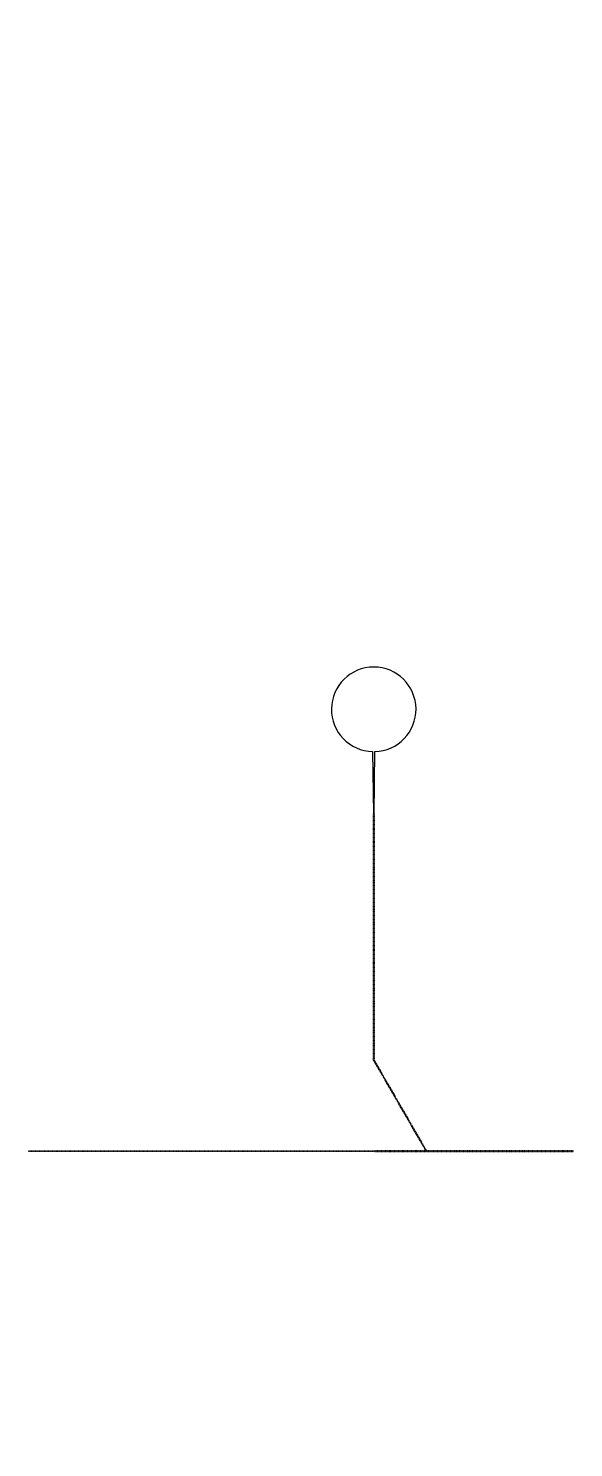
# Model space of a CAD drawing. Header units: inches. Extents: x 734146 to 834146, y 204695 to 304695.
# Drawn here: x 757994 to 760509, y 226775 to 233320 of the extents above; entities that cross this region are included whole.
import ezdxf

# ---------------------------------------------------------------- set-up
doc = ezdxf.new("R2010")
doc.units = ezdxf.units.IN
doc.header["$MEASUREMENT"] = 0

# ---------------------------------------------------------------- blocks, each defined once
blk = doc.blocks.new('*U46')
for p, q in [((294.6, 944.7), (298.1, 658.3)), ((301.1, 658.3), (304.6, 944.7)), ((298.1, 655.3), (298.1, 658.3)), ((301.1, 655.3), (298.1, 655.3)), ((301.1, 658.3), (301.1, 655.3))]:
    blk.add_line(p, q)
for points in [[(301.1, 649.3), (298.1, 649.3), (298.1, 652.3), (301.1, 652.3)], [(301.1, 643.3), (298.1, 643.3), (298.1, 646.3), (301.1, 646.3)], [(301.1, 637.3), (298.1, 637.3), (298.1, 640.3), (301.1, 640.3)], [(301.1, 631.3), (298.1, 631.3), (298.1, 634.3), (301.1, 634.3)], [(301.1, 625.3), (298.1, 625.3), (298.1, 628.3), (301.1, 628.3)], [(301.1, 619.3), (298.1, 619.3), (298.1, 622.3), (301.1, 622.3)], [(301.1, 613.3), (298.1, 613.3), (298.1, 616.3), (301.1, 616.3)], [(301.1, 607.3), (298.1, 607.3), (298.1, 610.3), (301.1, 610.3)], [(301.1, 601.3), (298.1, 601.3), (298.1, 604.3), (301.1, 604.3)], [(301.1, 595.3), (298.1, 595.3), (298.1, 598.3), (301.1, 598.3)], [(301.1, 589.3), (298.1, 589.3), (298.1, 592.3), (301.1, 592.3)], [(301.1, 583.3), (298.1, 583.3), (298.1, 586.3), (301.1, 586.3)], [(301.1, 577.3), (298.1, 577.3), (298.1, 580.3), (301.1, 580.3)], [(301.1, 571.3), (298.1, 571.3), (298.1, 574.3), (301.1, 574.3)], [(301.1, 565.3), (298.1, 565.3), (298.1, 568.3), (301.1, 568.3)], [(301.1, 559.3), (298.1, 559.3), (298.1, 562.3), (301.1, 562.3)], [(301.1, 553.3), (298.1, 553.3), (298.1, 556.3), (301.1, 556.3)], [(301.1, 547.3), (298.1, 547.3), (298.1, 550.3), (301.1, 550.3)], [(301.1, 541.3), (298.1, 541.3), (298.1, 544.3), (301.1, 544.3)], [(301.1, 535.3), (298.1, 535.3), (298.1, 538.3), (301.1, 538.3)], [(301.1, 529.3), (298.1, 529.3), (298.1, 532.3), (301.1, 532.3)], [(301.1, 523.3), (298.1, 523.3), (298.1, 526.3), (301.1, 526.3)], [(301.1, 517.3), (298.1, 517.3), (298.1, 520.3), (301.1, 520.3)], [(301.1, 511.3), (298.1, 511.3), (298.1, 514.3), (301.1, 514.3)], [(301.1, 505.3), (298.1, 505.3), (298.1, 508.3), (301.1, 508.3)], [(301.1, 499.3), (298.1, 499.3), (298.1, 502.3), (301.1, 502.3)], [(301.1, 493.3), (298.1, 493.3), (298.1, 496.3), (301.1, 496.3)], [(301.1, 487.3), (298.1, 487.3), (298.1, 490.3), (301.1, 490.3)], [(301.1, 481.3), (298.1, 481.3), (298.1, 484.3), (301.1, 484.3)], [(301.1, 475.3), (298.1, 475.3), (298.1, 478.3), (301.1, 478.3)], [(301.1, 469.3), (298.1, 469.3), (298.1, 472.3), (301.1, 472.3)], [(301.1, 463.3), (298.1, 463.3), (298.1, 466.3), (301.1, 466.3)], [(301.1, 457.3), (298.1, 457.3), (298.1, 460.3), (301.1, 460.3)], [(301.1, 451.3), (298.1, 451.3), (298.1, 454.3), (301.1, 454.3)], [(301.1, 445.3), (298.1, 445.3), (298.1, 448.3), (301.1, 448.3)], [(301.1, 439.3), (298.1, 439.3), (298.1, 442.3), (301.1, 442.3)], [(301.1, 433.3), (298.1, 433.3), (298.1, 436.3), (301.1, 436.3)], [(301.1, 427.3), (298.1, 427.3), (298.1, 430.3), (301.1, 430.3)], [(301.1, 421.3), (298.1, 421.3), (298.1, 424.3), (301.1, 424.3)], [(301.1, 415.3), (298.1, 415.3), (298.1, 418.3), (301.1, 418.3)], [(301.1, 409.3), (298.1, 409.3), (298.1, 412.3), (301.1, 412.3)], [(301.1, 403.3), (298.1, 403.3), (298.1, 406.3), (301.1, 406.3)], [(301.1, 397.3), (298.1, 397.3), (298.1, 400.3), (301.1, 400.3)], [(301.1, 391.3), (298.1, 391.3), (298.1, 394.3), (301.1, 394.3)], [(301.1, 385.3), (298.1, 385.3), (298.1, 388.3), (301.1, 388.3)], [(301.1, 379.3), (298.1, 379.3), (298.1, 382.3), (301.1, 382.3)], [(301.1, 373.3), (298.1, 373.3), (298.1, 376.3), (301.1, 376.3)], [(301.1, 367.3), (298.1, 367.3), (298.1, 370.3), (301.1, 370.3)], [(301.1, 361.3), (298.1, 361.3), (298.1, 364.3), (301.1, 364.3)], [(301.1, 355.3), (298.1, 355.3), (298.1, 358.3), (301.1, 358.3)], [(301.1, 349.3), (298.1, 349.3), (298.1, 352.3), (301.1, 352.3)], [(301.1, 343.3), (298.1, 343.3), (298.1, 346.3), (301.1, 346.3)], [(301.1, 337.3), (298.1, 337.3), (298.1, 340.3), (301.1, 340.3)], [(301.1, 331.3), (298.1, 331.3), (298.1, 334.3), (301.1, 334.3)], [(301.1, 325.3), (298.1, 325.3), (298.1, 328.3), (301.1, 328.3)], [(301.1, 319.3), (298.1, 319.3), (298.1, 322.3), (301.1, 322.3)], [(301.1, 313.3), (298.1, 313.3), (298.1, 316.3), (301.1, 316.3)], [(301.1, 307.3), (298.1, 307.3), (298.1, 310.3), (301.1, 310.3)], [(301.1, 301.3), (298.1, 301.3), (298.1, 304.3), (301.1, 304.3)], [(301.1, 295.3), (298.1, 295.3), (298.1, 298.3), (301.1, 298.3)], [(301.1, 289.3), (298.1, 289.3), (298.1, 292.3), (301.1, 292.3)], [(301.1, 283.3), (298.1, 283.3), (298.1, 286.3), (301.1, 286.3)], [(301.1, 277.3), (298.1, 277.3), (298.1, 280.3), (301.1, 280.3)], [(301.1, 271.3), (298.1, 271.3), (298.1, 274.3), (301.1, 274.3)], [(301.1, 265.3), (298.1, 265.3), (298.1, 268.3), (301.1, 268.3)], [(301.1, 259.3), (298.1, 259.3), (298.1, 262.3), (301.1, 262.3)], [(301.1, 253.3), (298.1, 253.3), (298.1, 256.3), (301.1, 256.3)], [(301.1, 247.3), (298.1, 247.3), (298.1, 250.3), (301.1, 250.3)], [(301.1, 241.3), (298.1, 241.3), (298.1, 244.3), (301.1, 244.3)], [(301.1, 235.3), (298.1, 235.3), (298.1, 238.3), (301.1, 238.3)], [(301.1, 229.3), (298.1, 229.3), (298.1, 232.3), (301.1, 232.3)], [(301.1, 223.3), (298.1, 223.3), (298.1, 226.3), (301.1, 226.3)], [(301.1, 217.3), (298.1, 217.3), (298.1, 220.3), (301.1, 220.3)], [(301.1, 211.3), (298.1, 211.3), (298.1, 214.3), (301.1, 214.3)], [(301.1, 205.3), (298.1, 205.3), (298.1, 208.3), (301.1, 208.3)], [(301.1, 199.3), (298.1, 199.3), (298.1, 202.3), (301.1, 202.3)], [(301.1, 193.3), (298.1, 193.3), (298.1, 196.3), (301.1, 196.3)], [(301.1, 187.3), (298.1, 187.3), (298.1, 190.3), (301.1, 190.3)], [(301.1, 181.3), (298.1, 181.3), (298.1, 184.3), (301.1, 184.3)], [(301.1, 175.3), (298.1, 175.3), (298.1, 178.3), (301.1, 178.3)], [(301.1, 169.3), (298.1, 169.3), (298.1, 172.3), (301.1, 172.3)], [(301.1, 163.3), (298.1, 163.3), (298.1, 166.3), (301.1, 166.3)], [(301.1, 157.3), (298.1, 157.3), (298.1, 160.3), (301.1, 160.3)], [(301.1, 151.3), (298.1, 151.3), (298.1, 154.3), (301.1, 154.3)], [(301.1, 145.3), (298.1, 145.3), (298.1, 148.3), (301.1, 148.3)], [(301.1, 139.3), (298.1, 139.3), (298.1, 142.3), (301.1, 142.3)], [(301.1, 133.3), (298.1, 133.3), (298.1, 136.3), (301.1, 136.3)], [(301.1, 127.3), (298.1, 127.3), (298.1, 130.3), (301.1, 130.3)], [(301.1, 121.3), (298.1, 121.3), (298.1, 124.3), (301.1, 124.3)], [(301.1, 115.3), (298.1, 115.3), (298.1, 118.3), (301.1, 118.3)], [(301.1, 109.3), (298.1, 109.3), (298.1, 112.3), (301.1, 112.3)], [(301.1, 103.3), (298.1, 103.3), (298.1, 106.3), (301.1, 106.3)], [(301.1, 97.3), (298.1, 97.3), (298.1, 100.3), (301.1, 100.3)], [(301.1, 91.3), (298.1, 91.3), (298.1, 94.3), (301.1, 94.3)], [(301.1, 85.3), (298.1, 85.3), (298.1, 88.3), (301.1, 88.3)], [(301.1, 79.3), (298.1, 79.3), (298.1, 82.3), (301.1, 82.3)], [(301.1, 73.3), (298.1, 73.3), (298.1, 76.3), (301.1, 76.3)], [(301.1, 67.3), (298.1, 67.3), (298.1, 70.3), (301.1, 70.3)], [(301.1, 61.3), (298.1, 61.3), (298.1, 64.3), (301.1, 64.3)], [(301.1, 55.3), (298.1, 55.3), (298.1, 58.3), (301.1, 58.3)], [(301.1, 49.3), (298.1, 49.3), (298.1, 52.3), (301.1, 52.3)], [(301.1, 43.3), (298.1, 43.3), (298.1, 46.3), (301.1, 46.3)], [(301.1, 37.3), (298.1, 37.3), (298.1, 40.3), (301.1, 40.3)], [(301.1, 31.3), (298.1, 31.3), (298.1, 34.3), (301.1, 34.3)], [(301.1, 25.3), (298.1, 25.3), (298.1, 28.3), (301.1, 28.3)], [(301.1, 19.3), (298.1, 19.3), (298.1, 22.3), (301.1, 22.3)], [(301.1, 13.3), (298.1, 13.3), (298.1, 16.3), (301.1, 16.3)], [(301.1, 7.3), (298.1, 7.3), (298.1, 10.3), (301.1, 10.3)], [(301.1, 1.3), (298.1, 1.3), (298.1, 4.3), (301.1, 4.3)], [(301.1, -4.7), (298.1, -4.7), (298.1, -1.7), (301.1, -1.7)], [(301.1, -10.7), (298.1, -10.7), (298.1, -7.7), (301.1, -7.7)], [(301.1, -16.7), (298.1, -16.7), (298.1, -13.7), (301.1, -13.7)], [(301.1, -22.7), (298.1, -22.7), (298.1, -19.7), (301.1, -19.7)], [(301.1, -28.7), (298.1, -28.7), (298.1, -25.7), (301.1, -25.7)], [(301.1, -34.7), (298.1, -34.7), (298.1, -31.7), (301.1, -31.7)], [(301.1, -40.7), (298.1, -40.7), (298.1, -37.7), (301.1, -37.7)], [(301.1, -46.7), (298.1, -46.7), (298.1, -43.7), (301.1, -43.7)], [(301.1, -52.7), (298.1, -52.7), (298.1, -49.7), (301.1, -49.7)], [(301.1, -58.7), (298.1, -58.7), (298.1, -55.7), (301.1, -55.7)], [(301.1, -64.7), (298.1, -64.7), (298.1, -61.7), (301.1, -61.7)], [(301.1, -70.7), (298.1, -70.7), (298.1, -67.7), (301.1, -67.7)], [(301.1, -76.7), (298.1, -76.7), (298.1, -73.7), (301.1, -73.7)], [(301.1, -82.7), (298.1, -82.7), (298.1, -79.7), (301.1, -79.7)], [(301.1, -88.7), (298.1, -88.7), (298.1, -85.7), (301.1, -85.7)], [(301.1, -94.7), (298.1, -94.7), (298.1, -91.7), (301.1, -91.7)], [(301.1, -100.7), (298.1, -100.7), (298.1, -97.7), (301.1, -97.7)], [(301.1, -106.7), (298.1, -106.7), (298.1, -103.7), (301.1, -103.7)], [(301.1, -112.7), (298.1, -112.7), (298.1, -109.7), (301.1, -109.7)], [(301.1, -118.7), (298.1, -118.7), (298.1, -115.7), (301.1, -115.7)], [(301.1, -124.7), (298.1, -124.7), (298.1, -121.7), (301.1, -121.7)], [(301.1, -130.7), (298.1, -130.7), (298.1, -127.7), (301.1, -127.7)], [(301.1, -136.7), (298.1, -136.7), (298.1, -133.7), (301.1, -133.7)], [(301.1, -142.7), (298.1, -142.7), (298.1, -139.7), (301.1, -139.7)], [(301.1, -148.7), (298.1, -148.7), (298.1, -145.7), (301.1, -145.7)], [(301.1, -154.7), (298.1, -154.7), (298.1, -151.7), (301.1, -151.7)], [(301.1, -160.7), (298.1, -160.7), (298.1, -157.7), (301.1, -157.7)], [(301.1, -166.7), (298.1, -166.7), (298.1, -163.7), (301.1, -163.7)], [(301.1, -172.7), (298.1, -172.7), (298.1, -169.7), (301.1, -169.7)], [(301.1, -178.7), (298.1, -178.7), (298.1, -175.7), (301.1, -175.7)], [(301.1, -184.7), (298.1, -184.7), (298.1, -181.7), (301.1, -181.7)], [(301.1, -190.7), (298.1, -190.7), (298.1, -187.7), (301.1, -187.7)], [(301.1, -196.7), (298.1, -196.7), (298.1, -193.7), (301.1, -193.7)], [(301.1, -202.7), (298.1, -202.7), (298.1, -199.7), (301.1, -199.7)], [(301.1, -208.7), (298.1, -208.7), (298.1, -205.7), (301.1, -205.7)], [(301.1, -214.7), (298.1, -214.7), (298.1, -211.7), (301.1, -211.7)], [(301.1, -220.7), (298.1, -220.7), (298.1, -217.7), (301.1, -217.7)], [(301.1, -226.7), (298.1, -226.7), (298.1, -223.7), (301.1, -223.7)], [(301.1, -232.7), (298.1, -232.7), (298.1, -229.7), (301.1, -229.7)], [(301.1, -238.7), (298.1, -238.7), (298.1, -235.7), (301.1, -235.7)], [(301.1, -244.7), (298.1, -244.7), (298.1, -241.7), (301.1, -241.7)], [(301.1, -250.7), (298.1, -250.7), (298.1, -247.7), (301.1, -247.7)], [(301.1, -256.7), (298.1, -256.7), (298.1, -253.7), (301.1, -253.7)], [(301.1, -262.7), (298.1, -262.7), (298.1, -259.7), (301.1, -259.7)], [(301.1, -268.7), (298.1, -268.7), (298.1, -265.7), (301.1, -265.7)], [(301.1, -274.7), (298.1, -274.7), (298.1, -271.7), (301.1, -271.7)], [(301.1, -280.7), (298.1, -280.7), (298.1, -277.7), (301.1, -277.7)], [(301.1, -286.7), (298.1, -286.7), (298.1, -283.7), (301.1, -283.7)], [(301.1, -292.7), (298.1, -292.7), (298.1, -289.7), (301.1, -289.7)], [(301.1, -298.7), (298.1, -298.7), (298.1, -295.7), (301.1, -295.7)], [(301.1, -304.7), (298.1, -304.7), (298.1, -301.7), (301.1, -301.7)], [(301.1, -310.7), (298.1, -310.7), (298.1, -307.7), (301.1, -307.7)], [(301.1, -316.7), (298.1, -316.7), (298.1, -313.7), (301.1, -313.7)], [(301.1, -322.7), (298.1, -322.7), (298.1, -319.7), (301.1, -319.7)], [(301.1, -328.7), (298.1, -328.7), (298.1, -325.7), (301.1, -325.7)], [(301.1, -334.7), (298.1, -334.7), (298.1, -331.7), (301.1, -331.7)], [(301.1, -340.7), (298.1, -340.7), (298.1, -337.7), (301.1, -337.7)], [(301.1, -346.7), (298.1, -346.7), (298.1, -343.7), (301.1, -343.7)], [(301.1, -352.7), (298.1, -352.7), (298.1, -349.7), (301.1, -349.7)], [(301.1, -358.7), (298.1, -358.7), (298.1, -355.7), (301.1, -355.7)], [(301.1, -364.7), (298.1, -364.7), (298.1, -361.7), (301.1, -361.7)], [(301.1, -370.7), (298.1, -370.7), (298.1, -367.7), (301.1, -367.7)], [(301.1, -376.7), (298.1, -376.7), (298.1, -373.7), (301.1, -373.7)], [(301.1, -382.7), (298.1, -382.7), (298.1, -379.7), (301.1, -379.7)], [(301.1, -388.7), (298.1, -388.7), (298.1, -385.7), (301.1, -385.7)], [(301.1, -394.7), (298.1, -394.7), (298.1, -391.7), (301.1, -391.7)], [(301.1, -400.7), (298.1, -400.7), (298.1, -397.7), (301.1, -397.7)], [(301.1, -406.7), (298.1, -406.7), (298.1, -403.7), (301.1, -403.7)], [(301.1, -412.7), (298.1, -412.7), (298.1, -409.7), (301.1, -409.7)], [(301.1, -418.7), (298.1, -418.7), (298.1, -415.7), (301.1, -415.7)], [(301.1, -424.7), (298.1, -424.7), (298.1, -421.7), (301.1, -421.7)], [(301.1, -430.7), (298.1, -430.7), (298.1, -427.7), (301.1, -427.7)], [(301.1, -436.7), (298.1, -436.7), (298.1, -433.7), (301.1, -433.7)], [(301.1, -442.7), (298.1, -442.7), (298.1, -439.7), (301.1, -439.7)], [(301.1, -448.7), (298.1, -448.7), (298.1, -445.7), (301.1, -445.7)], [(301.1, -454.7), (298.1, -454.7), (298.1, -451.7), (301.1, -451.7)], [(301.1, -460.7), (298.1, -460.7), (298.1, -457.7), (301.1, -457.7)], [(297.6, -476.6), (300.2, -475.1), (301.7, -477.7), (299.1, -479.2)], [(301.1, -466.7), (298.1, -466.7), (298.1, -463.7), (301.1, -463.7)], [(301.1, -472.7), (298.1, -472.7), (298.1, -469.7), (301.1, -469.7)], [(300.6, -481.8), (303.2, -480.3), (304.7, -482.9), (302.1, -484.4)], [(303.6, -487), (306.2, -485.5), (307.7, -488.1), (305.1, -489.6)], [(306.6, -492.2), (309.2, -490.7), (310.7, -493.3), (308.1, -494.8)], [(309.6, -497.4), (312.2, -495.9), (313.7, -498.5), (311.1, -500)], [(312.6, -502.6), (315.2, -501.1), (316.7, -503.7), (314.1, -505.2)], [(315.6, -507.8), (318.2, -506.3), (319.7, -508.9), (317.1, -510.4)], [(318.6, -513), (321.2, -511.5), (322.7, -514.1), (320.1, -515.6)], [(321.6, -518.2), (324.2, -516.7), (325.7, -519.3), (323.1, -520.8)], [(324.6, -523.4), (327.2, -521.9), (328.7, -524.5), (326.1, -526)], [(327.6, -528.6), (330.2, -527.1), (331.7, -529.7), (329.1, -531.2)], [(330.6, -533.8), (333.2, -532.3), (334.7, -534.9), (332.1, -536.4)], [(333.6, -539), (336.2, -537.5), (337.7, -540.1), (335.1, -541.6)], [(336.6, -544.2), (339.2, -542.7), (340.7, -545.3), (338.1, -546.8)], [(339.6, -549.4), (342.2, -547.9), (343.7, -550.5), (341.1, -552)], [(342.6, -554.6), (345.2, -553.1), (346.7, -555.7), (344.1, -557.2)], [(345.6, -559.8), (348.2, -558.3), (349.7, -560.9), (347.1, -562.4)], [(348.6, -565), (351.2, -563.5), (352.7, -566.1), (350.1, -567.6)], [(351.6, -570.2), (354.2, -568.7), (355.7, -571.3), (353.1, -572.8)], [(354.6, -575.4), (357.2, -573.9), (358.7, -576.4), (356.1, -577.9)], [(357.6, -580.5), (360.2, -579), (361.7, -581.6), (359.1, -583.1)], [(360.6, -585.7), (363.2, -584.2), (364.7, -586.8), (362.1, -588.3)], [(363.6, -590.9), (366.2, -589.4), (367.7, -592), (365.1, -593.5)], [(366.6, -596.1), (369.2, -594.6), (370.7, -597.2), (368.1, -598.7)], [(369.6, -601.3), (372.2, -599.8), (373.7, -602.4), (371.1, -603.9)], [(372.6, -606.5), (375.2, -605), (376.7, -607.6), (374.1, -609.1)], [(375.6, -611.7), (378.2, -610.2), (379.7, -612.8), (377.1, -614.3)], [(378.6, -616.9), (381.2, -615.4), (382.7, -618), (380.1, -619.5)], [(381.6, -622.1), (384.2, -620.6), (385.7, -623.2), (383.1, -624.7)], [(384.6, -627.3), (387.2, -625.8), (388.7, -628.4), (386.1, -629.9)], [(387.6, -632.5), (390.2, -631), (391.7, -633.6), (389.1, -635.1)], [(390.6, -637.7), (393.2, -636.2), (394.7, -638.8), (392.1, -640.3)], [(393.6, -642.9), (396.2, -641.4), (397.7, -644), (395.1, -645.5)], [(396.6, -648.1), (399.2, -646.6), (400.7, -649.2), (398.1, -650.7)], [(399.6, -653.3), (402.2, -651.8), (403.7, -654.4), (401.1, -655.9)], [(402.6, -658.5), (405.2, -657), (406.7, -659.6), (404.1, -661.1)], [(405.6, -663.7), (408.2, -662.2), (409.7, -664.8), (407.1, -666.3)], [(408.6, -668.9), (411.2, -667.4), (412.7, -670), (410.1, -671.5)], [(411.6, -674.1), (414.2, -672.6), (415.7, -675.2), (413.1, -676.7)], [(414.6, -679.3), (417.2, -677.8), (418.7, -680.4), (416.1, -681.9)], [(417.6, -684.5), (420.2, -683), (421.7, -685.6), (419.1, -687.1)], [(420.6, -689.7), (423.2, -688.2), (424.7, -690.8), (422.1, -692.3)], [(423.6, -694.9), (426.2, -693.4), (427.7, -696), (425.1, -697.5)], [(426.6, -700.1), (429.2, -698.6), (430.7, -701.2), (428.1, -702.7)], [(429.6, -705.3), (432.2, -703.8), (433.7, -706.4), (431.1, -707.9)], [(432.6, -710.5), (435.2, -709), (436.7, -711.5), (434.1, -713)], [(435.6, -715.6), (438.2, -714.1), (439.7, -716.7), (437.1, -718.2)], [(438.6, -720.8), (441.2, -719.3), (442.7, -721.9), (440.1, -723.4)], [(441.6, -726), (444.2, -724.5), (445.7, -727.1), (443.1, -728.6)], [(444.6, -731.2), (447.2, -729.7), (448.7, -732.3), (446.1, -733.8)], [(447.6, -736.4), (450.2, -734.9), (451.7, -737.5), (449.1, -739)], [(450.6, -741.6), (453.2, -740.1), (454.7, -742.7), (452.1, -744.2)], [(453.6, -746.8), (456.2, -745.3), (457.7, -747.9), (455.1, -749.4)], [(456.6, -752), (459.2, -750.5), (460.7, -753.1), (458.1, -754.6)], [(459.6, -757.2), (462.2, -755.7), (463.7, -758.3), (461.1, -759.8)], [(462.6, -762.4), (465.2, -760.9), (466.7, -763.5), (464.1, -765)], [(465.6, -767.6), (468.2, -766.1), (469.7, -768.7), (467.1, -770.2)], [(468.6, -772.8), (471.2, -771.3), (472.7, -773.9), (470.1, -775.4)], [(471.6, -778), (474.2, -776.5), (475.7, -779.1), (473.1, -780.6)], [(474.6, -783.2), (477.2, -781.7), (478.7, -784.3), (476.1, -785.8)], [(477.6, -788.4), (480.2, -786.9), (481.7, -789.5), (479.1, -791)], [(480.6, -793.6), (483.2, -792.1), (484.7, -794.7), (482.1, -796.2)], [(483.6, -798.8), (486.2, -797.3), (487.7, -799.9), (485.1, -801.4)], [(486.6, -804), (489.2, -802.5), (490.7, -805.1), (488.1, -806.6)], [(489.6, -809.2), (492.2, -807.7), (493.7, -810.3), (491.1, -811.8)], [(492.6, -814.4), (495.2, -812.9), (496.7, -815.5), (494.1, -817)], [(495.6, -819.6), (498.2, -818.1), (499.7, -820.7), (497.1, -822.2)], [(498.6, -824.8), (501.2, -823.3), (502.7, -825.9), (500.1, -827.4)], [(501.6, -830), (504.2, -828.5), (505.7, -831.1), (503.1, -832.6)], [(504.6, -835.2), (507.2, -833.7), (508.7, -836.3), (506.1, -837.8)], [(507.6, -840.4), (510.2, -838.9), (511.7, -841.5), (509.1, -843)], [(510.6, -845.6), (513.2, -844.1), (514.7, -846.6), (512.1, -848.1)], [(513.6, -850.7), (516.2, -849.2), (517.7, -851.8), (515.1, -853.3)], [(-1288.9, -895.7), (-1288.9, -898.7), (-1291.9, -898.7), (-1291.9, -895.7)], [(-1282.9, -895.7), (-1282.9, -898.7), (-1285.9, -898.7), (-1285.9, -895.7)], [(-1276.9, -895.7), (-1276.9, -898.7), (-1279.9, -898.7), (-1279.9, -895.7)], [(-1270.9, -895.7), (-1270.9, -898.7), (-1273.9, -898.7), (-1273.9, -895.7)], [(-1264.9, -895.7), (-1264.9, -898.7), (-1267.9, -898.7), (-1267.9, -895.7)], [(-1258.9, -895.7), (-1258.9, -898.7), (-1261.9, -898.7), (-1261.9, -895.7)], [(-1252.9, -895.7), (-1252.9, -898.7), (-1255.9, -898.7), (-1255.9, -895.7)], [(-1246.9, -895.7), (-1246.9, -898.7), (-1249.9, -898.7), (-1249.9, -895.7)], [(-1240.9, -895.7), (-1240.9, -898.7), (-1243.9, -898.7), (-1243.9, -895.7)], [(-1234.9, -895.7), (-1234.9, -898.7), (-1237.9, -898.7), (-1237.9, -895.7)], [(-1228.9, -895.7), (-1228.9, -898.7), (-1231.9, -898.7), (-1231.9, -895.7)], [(-1222.9, -895.7), (-1222.9, -898.7), (-1225.9, -898.7), (-1225.9, -895.7)], [(-1216.9, -895.7), (-1216.9, -898.7), (-1219.9, -898.7), (-1219.9, -895.7)], [(-1210.9, -895.7), (-1210.9, -898.7), (-1213.9, -898.7), (-1213.9, -895.7)], [(-1204.9, -895.7), (-1204.9, -898.7), (-1207.9, -898.7), (-1207.9, -895.7)], [(-1198.9, -895.7), (-1198.9, -898.7), (-1201.9, -898.7), (-1201.9, -895.7)], [(-1192.9, -895.7), (-1192.9, -898.7), (-1195.9, -898.7), (-1195.9, -895.7)], [(-1186.9, -895.7), (-1186.9, -898.7), (-1189.9, -898.7), (-1189.9, -895.7)], [(-1180.9, -895.7), (-1180.9, -898.7), (-1183.9, -898.7), (-1183.9, -895.7)], [(-1174.9, -895.7), (-1174.9, -898.7), (-1177.9, -898.7), (-1177.9, -895.7)], [(-1168.9, -895.7), (-1168.9, -898.7), (-1171.9, -898.7), (-1171.9, -895.7)], [(-1162.9, -895.7), (-1162.9, -898.7), (-1165.9, -898.7), (-1165.9, -895.7)], [(-1156.9, -895.7), (-1156.9, -898.7), (-1159.9, -898.7), (-1159.9, -895.7)], [(-1150.9, -895.7), (-1150.9, -898.7), (-1153.9, -898.7), (-1153.9, -895.7)], [(-1144.9, -895.7), (-1144.9, -898.7), (-1147.9, -898.7), (-1147.9, -895.7)], [(-1138.9, -895.7), (-1138.9, -898.7), (-1141.9, -898.7), (-1141.9, -895.7)], [(-1132.9, -895.7), (-1132.9, -898.7), (-1135.9, -898.7), (-1135.9, -895.7)], [(-1126.9, -895.7), (-1126.9, -898.7), (-1129.9, -898.7), (-1129.9, -895.7)], [(-1120.9, -895.7), (-1120.9, -898.7), (-1123.9, -898.7), (-1123.9, -895.7)], [(-1114.9, -895.7), (-1114.9, -898.7), (-1117.9, -898.7), (-1117.9, -895.7)], [(-1108.9, -895.7), (-1108.9, -898.7), (-1111.9, -898.7), (-1111.9, -895.7)], [(-1102.9, -895.7), (-1102.9, -898.7), (-1105.9, -898.7), (-1105.9, -895.7)], [(-1096.9, -895.7), (-1096.9, -898.7), (-1099.9, -898.7), (-1099.9, -895.7)], [(-1090.9, -895.7), (-1090.9, -898.7), (-1093.9, -898.7), (-1093.9, -895.7)], [(-1084.9, -895.7), (-1084.9, -898.7), (-1087.9, -898.7), (-1087.9, -895.7)], [(-1078.9, -895.7), (-1078.9, -898.7), (-1081.9, -898.7), (-1081.9, -895.7)], [(-1072.9, -895.7), (-1072.9, -898.7), (-1075.9, -898.7), (-1075.9, -895.7)], [(-1066.9, -895.7), (-1066.9, -898.7), (-1069.9, -898.7), (-1069.9, -895.7)], [(-1060.9, -895.7), (-1060.9, -898.7), (-1063.9, -898.7), (-1063.9, -895.7)], [(-1054.9, -895.7), (-1054.9, -898.7), (-1057.9, -898.7), (-1057.9, -895.7)], [(-1048.9, -895.7), (-1048.9, -898.7), (-1051.9, -898.7), (-1051.9, -895.7)], [(-1042.9, -895.7), (-1042.9, -898.7), (-1045.9, -898.7), (-1045.9, -895.7)], [(-1036.9, -895.7), (-1036.9, -898.7), (-1039.9, -898.7), (-1039.9, -895.7)], [(-1030.9, -895.7), (-1030.9, -898.7), (-1033.9, -898.7), (-1033.9, -895.7)], [(-1024.9, -895.7), (-1024.9, -898.7), (-1027.9, -898.7), (-1027.9, -895.7)], [(-1018.9, -895.7), (-1018.9, -898.7), (-1021.9, -898.7), (-1021.9, -895.7)], [(-1012.9, -895.7), (-1012.9, -898.7), (-1015.9, -898.7), (-1015.9, -895.7)], [(-1006.9, -895.7), (-1006.9, -898.7), (-1009.9, -898.7), (-1009.9, -895.7)], [(-1000.9, -895.7), (-1000.9, -898.7), (-1003.9, -898.7), (-1003.9, -895.7)], [(-994.9, -895.7), (-994.9, -898.7), (-997.9, -898.7), (-997.9, -895.7)], [(-988.9, -895.7), (-988.9, -898.7), (-991.9, -898.7), (-991.9, -895.7)], [(-982.9, -895.7), (-982.9, -898.7), (-985.9, -898.7), (-985.9, -895.7)], [(-976.9, -895.7), (-976.9, -898.7), (-979.9, -898.7), (-979.9, -895.7)], [(-970.9, -895.7), (-970.9, -898.7), (-973.9, -898.7), (-973.9, -895.7)], [(-964.9, -895.7), (-964.9, -898.7), (-967.9, -898.7), (-967.9, -895.7)], [(-958.9, -895.7), (-958.9, -898.7), (-961.9, -898.7), (-961.9, -895.7)], [(-952.9, -895.7), (-952.9, -898.7), (-955.9, -898.7), (-955.9, -895.7)], [(-946.9, -895.7), (-946.9, -898.7), (-949.9, -898.7), (-949.9, -895.7)], [(-940.9, -895.7), (-940.9, -898.7), (-943.9, -898.7), (-943.9, -895.7)], [(-934.9, -895.7), (-934.9, -898.7), (-937.9, -898.7), (-937.9, -895.7)], [(-928.9, -895.7), (-928.9, -898.7), (-931.9, -898.7), (-931.9, -895.7)], [(-922.9, -895.7), (-922.9, -898.7), (-925.9, -898.7), (-925.9, -895.7)], [(-916.9, -895.7), (-916.9, -898.7), (-919.9, -898.7), (-919.9, -895.7)], [(-910.9, -895.7), (-910.9, -898.7), (-913.9, -898.7), (-913.9, -895.7)], [(-904.9, -895.7), (-904.9, -898.7), (-907.9, -898.7), (-907.9, -895.7)], [(-898.9, -895.7), (-898.9, -898.7), (-901.9, -898.7), (-901.9, -895.7)], [(-892.9, -895.7), (-892.9, -898.7), (-895.9, -898.7), (-895.9, -895.7)], [(-886.9, -895.7), (-886.9, -898.7), (-889.9, -898.7), (-889.9, -895.7)], [(-880.9, -895.7), (-880.9, -898.7), (-883.9, -898.7), (-883.9, -895.7)], [(-874.9, -895.7), (-874.9, -898.7), (-877.9, -898.7), (-877.9, -895.7)], [(-868.9, -895.7), (-868.9, -898.7), (-871.9, -898.7), (-871.9, -895.7)], [(-862.9, -895.7), (-862.9, -898.7), (-865.9, -898.7), (-865.9, -895.7)], [(-856.9, -895.7), (-856.9, -898.7), (-859.9, -898.7), (-859.9, -895.7)], [(-850.9, -895.7), (-850.9, -898.7), (-853.9, -898.7), (-853.9, -895.7)], [(-844.9, -895.7), (-844.9, -898.7), (-847.9, -898.7), (-847.9, -895.7)], [(-838.9, -895.7), (-838.9, -898.7), (-841.9, -898.7), (-841.9, -895.7)], [(-832.9, -895.7), (-832.9, -898.7), (-835.9, -898.7), (-835.9, -895.7)], [(-826.9, -895.7), (-826.9, -898.7), (-829.9, -898.7), (-829.9, -895.7)], [(-820.9, -895.7), (-820.9, -898.7), (-823.9, -898.7), (-823.9, -895.7)], [(-814.9, -895.7), (-814.9, -898.7), (-817.9, -898.7), (-817.9, -895.7)], [(-808.9, -895.7), (-808.9, -898.7), (-811.9, -898.7), (-811.9, -895.7)], [(-802.9, -895.7), (-802.9, -898.7), (-805.9, -898.7), (-805.9, -895.7)], [(-796.9, -895.7), (-796.9, -898.7), (-799.9, -898.7), (-799.9, -895.7)], [(-790.9, -895.7), (-790.9, -898.7), (-793.9, -898.7), (-793.9, -895.7)], [(-784.9, -895.7), (-784.9, -898.7), (-787.9, -898.7), (-787.9, -895.7)], [(-778.9, -895.7), (-778.9, -898.7), (-781.9, -898.7), (-781.9, -895.7)], [(-772.9, -895.7), (-772.9, -898.7), (-775.9, -898.7), (-775.9, -895.7)], [(-766.9, -895.7), (-766.9, -898.7), (-769.9, -898.7), (-769.9, -895.7)], [(-760.9, -895.7), (-760.9, -898.7), (-763.9, -898.7), (-763.9, -895.7)], [(-754.9, -895.7), (-754.9, -898.7), (-757.9, -898.7), (-757.9, -895.7)], [(-748.9, -895.7), (-748.9, -898.7), (-751.9, -898.7), (-751.9, -895.7)], [(-742.9, -895.7), (-742.9, -898.7), (-745.9, -898.7), (-745.9, -895.7)], [(-736.9, -895.7), (-736.9, -898.7), (-739.9, -898.7), (-739.9, -895.7)], [(-730.9, -895.7), (-730.9, -898.7), (-733.9, -898.7), (-733.9, -895.7)], [(-724.9, -895.7), (-724.9, -898.7), (-727.9, -898.7), (-727.9, -895.7)], [(-718.9, -895.7), (-718.9, -898.7), (-721.9, -898.7), (-721.9, -895.7)], [(-712.9, -895.7), (-712.9, -898.7), (-715.9, -898.7), (-715.9, -895.7)], [(-706.9, -895.7), (-706.9, -898.7), (-709.9, -898.7), (-709.9, -895.7)], [(-700.9, -895.7), (-700.9, -898.7), (-703.9, -898.7), (-703.9, -895.7)], [(-694.9, -895.7), (-694.9, -898.7), (-697.9, -898.7), (-697.9, -895.7)], [(-688.9, -895.7), (-688.9, -898.7), (-691.9, -898.7), (-691.9, -895.7)], [(-682.9, -895.7), (-682.9, -898.7), (-685.9, -898.7), (-685.9, -895.7)], [(-676.9, -895.7), (-676.9, -898.7), (-679.9, -898.7), (-679.9, -895.7)], [(-670.9, -895.7), (-670.9, -898.7), (-673.9, -898.7), (-673.9, -895.7)], [(-664.9, -895.7), (-664.9, -898.7), (-667.9, -898.7), (-667.9, -895.7)], [(-658.9, -895.7), (-658.9, -898.7), (-661.9, -898.7), (-661.9, -895.7)], [(-652.9, -895.7), (-652.9, -898.7), (-655.9, -898.7), (-655.9, -895.7)], [(-646.9, -895.7), (-646.9, -898.7), (-649.9, -898.7), (-649.9, -895.7)], [(-640.9, -895.7), (-640.9, -898.7), (-643.9, -898.7), (-643.9, -895.7)], [(-634.9, -895.7), (-634.9, -898.7), (-637.9, -898.7), (-637.9, -895.7)], [(-628.9, -895.7), (-628.9, -898.7), (-631.9, -898.7), (-631.9, -895.7)], [(-622.9, -895.7), (-622.9, -898.7), (-625.9, -898.7), (-625.9, -895.7)], [(-616.9, -895.7), (-616.9, -898.7), (-619.9, -898.7), (-619.9, -895.7)], [(-610.9, -895.7), (-610.9, -898.7), (-613.9, -898.7), (-613.9, -895.7)], [(-604.9, -895.7), (-604.9, -898.7), (-607.9, -898.7), (-607.9, -895.7)], [(-598.9, -895.7), (-598.9, -898.7), (-601.9, -898.7), (-601.9, -895.7)], [(-592.9, -895.7), (-592.9, -898.7), (-595.9, -898.7), (-595.9, -895.7)], [(-586.9, -895.7), (-586.9, -898.7), (-589.9, -898.7), (-589.9, -895.7)], [(-580.9, -895.7), (-580.9, -898.7), (-583.9, -898.7), (-583.9, -895.7)], [(-574.9, -895.7), (-574.9, -898.7), (-577.9, -898.7), (-577.9, -895.7)], [(-568.9, -895.7), (-568.9, -898.7), (-571.9, -898.7), (-571.9, -895.7)], [(-562.9, -895.7), (-562.9, -898.7), (-565.9, -898.7), (-565.9, -895.7)], [(-556.9, -895.7), (-556.9, -898.7), (-559.9, -898.7), (-559.9, -895.7)], [(-550.9, -895.7), (-550.9, -898.7), (-553.9, -898.7), (-553.9, -895.7)], [(-544.9, -895.7), (-544.9, -898.7), (-547.9, -898.7), (-547.9, -895.7)], [(-538.9, -895.7), (-538.9, -898.7), (-541.9, -898.7), (-541.9, -895.7)], [(-532.9, -895.7), (-532.9, -898.7), (-535.9, -898.7), (-535.9, -895.7)], [(-526.9, -895.7), (-526.9, -898.7), (-529.9, -898.7), (-529.9, -895.7)], [(-520.9, -895.7), (-520.9, -898.7), (-523.9, -898.7), (-523.9, -895.7)], [(-514.9, -895.7), (-514.9, -898.7), (-517.9, -898.7), (-517.9, -895.7)], [(-508.9, -895.7), (-508.9, -898.7), (-511.9, -898.7), (-511.9, -895.7)], [(-502.9, -895.7), (-502.9, -898.7), (-505.9, -898.7), (-505.9, -895.7)], [(-496.9, -895.7), (-496.9, -898.7), (-499.9, -898.7), (-499.9, -895.7)], [(-490.9, -895.7), (-490.9, -898.7), (-493.9, -898.7), (-493.9, -895.7)], [(-484.9, -895.7), (-484.9, -898.7), (-487.9, -898.7), (-487.9, -895.7)], [(-478.9, -895.7), (-478.9, -898.7), (-481.9, -898.7), (-481.9, -895.7)], [(-472.9, -895.7), (-472.9, -898.7), (-475.9, -898.7), (-475.9, -895.7)], [(-466.9, -895.7), (-466.9, -898.7), (-469.9, -898.7), (-469.9, -895.7)], [(-460.9, -895.7), (-460.9, -898.7), (-463.9, -898.7), (-463.9, -895.7)], [(-454.9, -895.7), (-454.9, -898.7), (-457.9, -898.7), (-457.9, -895.7)], [(-448.9, -895.7), (-448.9, -898.7), (-451.9, -898.7), (-451.9, -895.7)], [(-442.9, -895.7), (-442.9, -898.7), (-445.9, -898.7), (-445.9, -895.7)], [(-436.9, -895.7), (-436.9, -898.7), (-439.9, -898.7), (-439.9, -895.7)], [(-430.9, -895.7), (-430.9, -898.7), (-433.9, -898.7), (-433.9, -895.7)], [(-424.9, -895.7), (-424.9, -898.7), (-427.9, -898.7), (-427.9, -895.7)], [(-418.9, -895.7), (-418.9, -898.7), (-421.9, -898.7), (-421.9, -895.7)], [(-412.9, -895.7), (-412.9, -898.7), (-415.9, -898.7), (-415.9, -895.7)], [(-406.9, -895.7), (-406.9, -898.7), (-409.9, -898.7), (-409.9, -895.7)], [(-400.9, -895.7), (-400.9, -898.7), (-403.9, -898.7), (-403.9, -895.7)], [(-394.9, -895.7), (-394.9, -898.7), (-397.9, -898.7), (-397.9, -895.7)], [(-388.9, -895.7), (-388.9, -898.7), (-391.9, -898.7), (-391.9, -895.7)], [(-382.9, -895.7), (-382.9, -898.7), (-385.9, -898.7), (-385.9, -895.7)], [(-376.9, -895.7), (-376.9, -898.7), (-379.9, -898.7), (-379.9, -895.7)], [(-370.9, -895.7), (-370.9, -898.7), (-373.9, -898.7), (-373.9, -895.7)], [(-364.9, -895.7), (-364.9, -898.7), (-367.9, -898.7), (-367.9, -895.7)], [(-358.9, -895.7), (-358.9, -898.7), (-361.9, -898.7), (-361.9, -895.7)], [(-352.9, -895.7), (-352.9, -898.7), (-355.9, -898.7), (-355.9, -895.7)], [(-346.9, -895.7), (-346.9, -898.7), (-349.9, -898.7), (-349.9, -895.7)], [(-340.9, -895.7), (-340.9, -898.7), (-343.9, -898.7), (-343.9, -895.7)], [(-334.9, -895.7), (-334.9, -898.7), (-337.9, -898.7), (-337.9, -895.7)], [(-328.9, -895.7), (-328.9, -898.7), (-331.9, -898.7), (-331.9, -895.7)], [(-322.9, -895.7), (-322.9, -898.7), (-325.9, -898.7), (-325.9, -895.7)], [(-316.9, -895.7), (-316.9, -898.7), (-319.9, -898.7), (-319.9, -895.7)], [(-310.9, -895.7), (-310.9, -898.7), (-313.9, -898.7), (-313.9, -895.7)], [(-304.9, -895.7), (-304.9, -898.7), (-307.9, -898.7), (-307.9, -895.7)], [(-298.9, -895.7), (-298.9, -898.7), (-301.9, -898.7), (-301.9, -895.7)], [(-292.9, -895.7), (-292.9, -898.7), (-295.9, -898.7), (-295.9, -895.7)], [(-286.9, -895.7), (-286.9, -898.7), (-289.9, -898.7), (-289.9, -895.7)], [(-280.9, -895.7), (-280.9, -898.7), (-283.9, -898.7), (-283.9, -895.7)], [(-274.9, -895.7), (-274.9, -898.7), (-277.9, -898.7), (-277.9, -895.7)], [(-268.9, -895.7), (-268.9, -898.7), (-271.9, -898.7), (-271.9, -895.7)], [(-262.9, -895.7), (-262.9, -898.7), (-265.9, -898.7), (-265.9, -895.7)], [(-256.9, -895.7), (-256.9, -898.7), (-259.9, -898.7), (-259.9, -895.7)], [(-250.9, -895.7), (-250.9, -898.7), (-253.9, -898.7), (-253.9, -895.7)], [(-244.9, -895.7), (-244.9, -898.7), (-247.9, -898.7), (-247.9, -895.7)], [(-238.9, -895.7), (-238.9, -898.7), (-241.9, -898.7), (-241.9, -895.7)], [(-232.9, -895.7), (-232.9, -898.7), (-235.9, -898.7), (-235.9, -895.7)], [(-226.9, -895.7), (-226.9, -898.7), (-229.9, -898.7), (-229.9, -895.7)], [(-220.9, -895.7), (-220.9, -898.7), (-223.9, -898.7), (-223.9, -895.7)], [(-214.9, -895.7), (-214.9, -898.7), (-217.9, -898.7), (-217.9, -895.7)], [(-208.9, -895.7), (-208.9, -898.7), (-211.9, -898.7), (-211.9, -895.7)], [(-202.9, -895.7), (-202.9, -898.7), (-205.9, -898.7), (-205.9, -895.7)], [(-196.9, -895.7), (-196.9, -898.7), (-199.9, -898.7), (-199.9, -895.7)], [(-190.9, -895.7), (-190.9, -898.7), (-193.9, -898.7), (-193.9, -895.7)], [(-184.9, -895.7), (-184.9, -898.7), (-187.9, -898.7), (-187.9, -895.7)], [(-178.9, -895.7), (-178.9, -898.7), (-181.9, -898.7), (-181.9, -895.7)], [(-172.9, -895.7), (-172.9, -898.7), (-175.9, -898.7), (-175.9, -895.7)], [(-166.9, -895.7), (-166.9, -898.7), (-169.9, -898.7), (-169.9, -895.7)], [(-160.9, -895.7), (-160.9, -898.7), (-163.9, -898.7), (-163.9, -895.7)], [(-154.9, -895.7), (-154.9, -898.7), (-157.9, -898.7), (-157.9, -895.7)], [(-148.9, -895.7), (-148.9, -898.7), (-151.9, -898.7), (-151.9, -895.7)], [(-142.9, -895.7), (-142.9, -898.7), (-145.9, -898.7), (-145.9, -895.7)], [(-136.9, -895.7), (-136.9, -898.7), (-139.9, -898.7), (-139.9, -895.7)], [(-130.9, -895.7), (-130.9, -898.7), (-133.9, -898.7), (-133.9, -895.7)], [(-124.9, -895.7), (-124.9, -898.7), (-127.9, -898.7), (-127.9, -895.7)], [(-118.9, -895.7), (-118.9, -898.7), (-121.9, -898.7), (-121.9, -895.7)], [(-112.9, -895.7), (-112.9, -898.7), (-115.9, -898.7), (-115.9, -895.7)], [(-106.9, -895.7), (-106.9, -898.7), (-109.9, -898.7), (-109.9, -895.7)], [(-100.9, -895.7), (-100.9, -898.7), (-103.9, -898.7), (-103.9, -895.7)], [(-94.9, -895.7), (-94.9, -898.7), (-97.9, -898.7), (-97.9, -895.7)], [(-88.9, -895.7), (-88.9, -898.7), (-91.9, -898.7), (-91.9, -895.7)], [(-82.9, -895.7), (-82.9, -898.7), (-85.9, -898.7), (-85.9, -895.7)], [(-76.9, -895.7), (-76.9, -898.7), (-79.9, -898.7), (-79.9, -895.7)], [(-70.9, -895.7), (-70.9, -898.7), (-73.9, -898.7), (-73.9, -895.7)], [(-64.9, -895.7), (-64.9, -898.7), (-67.9, -898.7), (-67.9, -895.7)], [(-58.9, -895.7), (-58.9, -898.7), (-61.9, -898.7), (-61.9, -895.7)], [(-52.9, -895.7), (-52.9, -898.7), (-55.9, -898.7), (-55.9, -895.7)], [(-46.9, -895.7), (-46.9, -898.7), (-49.9, -898.7), (-49.9, -895.7)], [(-40.9, -895.7), (-40.9, -898.7), (-43.9, -898.7), (-43.9, -895.7)], [(-34.9, -895.7), (-34.9, -898.7), (-37.9, -898.7), (-37.9, -895.7)], [(-28.9, -895.7), (-28.9, -898.7), (-31.9, -898.7), (-31.9, -895.7)], [(-22.9, -895.7), (-22.9, -898.7), (-25.9, -898.7), (-25.9, -895.7)], [(-16.9, -895.7), (-16.9, -898.7), (-19.9, -898.7), (-19.9, -895.7)], [(-10.9, -895.7), (-10.9, -898.7), (-13.9, -898.7), (-13.9, -895.7)], [(-4.9, -895.7), (-4.9, -898.7), (-7.9, -898.7), (-7.9, -895.7)], [(1.1, -895.7), (1.1, -898.7), (-1.9, -898.7), (-1.9, -895.7)], [(7.1, -895.7), (7.1, -898.7), (4.1, -898.7), (4.1, -895.7)], [(13.1, -895.7), (13.1, -898.7), (10.1, -898.7), (10.1, -895.7)], [(19.1, -895.7), (19.1, -898.7), (16.1, -898.7), (16.1, -895.7)], [(25.1, -895.7), (25.1, -898.7), (22.1, -898.7), (22.1, -895.7)], [(31.1, -895.7), (31.1, -898.7), (28.1, -898.7), (28.1, -895.7)], [(37.1, -895.7), (37.1, -898.7), (34.1, -898.7), (34.1, -895.7)], [(43.1, -895.7), (43.1, -898.7), (40.1, -898.7), (40.1, -895.7)], [(49.1, -895.7), (49.1, -898.7), (46.1, -898.7), (46.1, -895.7)], [(55.1, -895.7), (55.1, -898.7), (52.1, -898.7), (52.1, -895.7)], [(61.1, -895.7), (61.1, -898.7), (58.1, -898.7), (58.1, -895.7)], [(67.1, -895.7), (67.1, -898.7), (64.1, -898.7), (64.1, -895.7)], [(73.1, -895.7), (73.1, -898.7), (70.1, -898.7), (70.1, -895.7)], [(79.1, -895.7), (79.1, -898.7), (76.1, -898.7), (76.1, -895.7)], [(85.1, -895.7), (85.1, -898.7), (82.1, -898.7), (82.1, -895.7)], [(91.1, -895.7), (91.1, -898.7), (88.1, -898.7), (88.1, -895.7)], [(97.1, -895.7), (97.1, -898.7), (94.1, -898.7), (94.1, -895.7)], [(103.1, -895.7), (103.1, -898.7), (100.1, -898.7), (100.1, -895.7)], [(109.1, -895.7), (109.1, -898.7), (106.1, -898.7), (106.1, -895.7)], [(115.1, -895.7), (115.1, -898.7), (112.1, -898.7), (112.1, -895.7)], [(121.1, -895.7), (121.1, -898.7), (118.1, -898.7), (118.1, -895.7)], [(127.1, -895.7), (127.1, -898.7), (124.1, -898.7), (124.1, -895.7)], [(133.1, -895.7), (133.1, -898.7), (130.1, -898.7), (130.1, -895.7)], [(139.1, -895.7), (139.1, -898.7), (136.1, -898.7), (136.1, -895.7)], [(145.1, -895.7), (145.1, -898.7), (142.1, -898.7), (142.1, -895.7)], [(151.1, -895.7), (151.1, -898.7), (148.1, -898.7), (148.1, -895.7)], [(157.1, -895.7), (157.1, -898.7), (154.1, -898.7), (154.1, -895.7)], [(163.1, -895.7), (163.1, -898.7), (160.1, -898.7), (160.1, -895.7)], [(169.1, -895.7), (169.1, -898.7), (166.1, -898.7), (166.1, -895.7)], [(175.1, -895.7), (175.1, -898.7), (172.1, -898.7), (172.1, -895.7)], [(181.1, -895.7), (181.1, -898.7), (178.1, -898.7), (178.1, -895.7)], [(187.1, -895.7), (187.1, -898.7), (184.1, -898.7), (184.1, -895.7)], [(193.1, -895.7), (193.1, -898.7), (190.1, -898.7), (190.1, -895.7)], [(199.1, -895.7), (199.1, -898.7), (196.1, -898.7), (196.1, -895.7)], [(205.1, -895.7), (205.1, -898.7), (202.1, -898.7), (202.1, -895.7)], [(211.1, -895.7), (211.1, -898.7), (208.1, -898.7), (208.1, -895.7)], [(217.1, -895.7), (217.1, -898.7), (214.1, -898.7), (214.1, -895.7)], [(223.1, -895.7), (223.1, -898.7), (220.1, -898.7), (220.1, -895.7)], [(229.1, -895.7), (229.1, -898.7), (226.1, -898.7), (226.1, -895.7)], [(235.1, -895.7), (235.1, -898.7), (232.1, -898.7), (232.1, -895.7)], [(241.1, -895.7), (241.1, -898.7), (238.1, -898.7), (238.1, -895.7)], [(247.1, -895.7), (247.1, -898.7), (244.1, -898.7), (244.1, -895.7)], [(253.1, -895.7), (253.1, -898.7), (250.1, -898.7), (250.1, -895.7)], [(259.1, -895.7), (259.1, -898.7), (256.1, -898.7), (256.1, -895.7)], [(265.1, -895.7), (265.1, -898.7), (262.1, -898.7), (262.1, -895.7)], [(271.1, -895.7), (271.1, -898.7), (268.1, -898.7), (268.1, -895.7)], [(277.1, -895.7), (277.1, -898.7), (274.1, -898.7), (274.1, -895.7)], [(283.1, -895.7), (283.1, -898.7), (280.1, -898.7), (280.1, -895.7)], [(289.1, -895.7), (289.1, -898.7), (286.1, -898.7), (286.1, -895.7)], [(295.1, -895.7), (295.1, -898.7), (292.1, -898.7), (292.1, -895.7)], [(301.1, -895.7), (301.1, -898.7), (298.1, -898.7), (298.1, -895.7)], [(304.1, -895.7), (304.1, -898.7), (307.1, -898.7), (307.1, -895.7)], [(310.1, -895.7), (310.1, -898.7), (313.1, -898.7), (313.1, -895.7)], [(316.1, -895.7), (316.1, -898.7), (319.1, -898.7), (319.1, -895.7)], [(322.1, -895.7), (322.1, -898.7), (325.1, -898.7), (325.1, -895.7)], [(328.1, -895.7), (328.1, -898.7), (331.1, -898.7), (331.1, -895.7)], [(334.1, -895.7), (334.1, -898.7), (337.1, -898.7), (337.1, -895.7)], [(340.1, -895.7), (340.1, -898.7), (343.1, -898.7), (343.1, -895.7)], [(346.1, -895.7), (346.1, -898.7), (349.1, -898.7), (349.1, -895.7)], [(352.1, -895.7), (352.1, -898.7), (355.1, -898.7), (355.1, -895.7)], [(358.1, -895.7), (358.1, -898.7), (361.1, -898.7), (361.1, -895.7)], [(364.1, -895.7), (364.1, -898.7), (367.1, -898.7), (367.1, -895.7)], [(370.1, -895.7), (370.1, -898.7), (373.1, -898.7), (373.1, -895.7)], [(376.1, -895.7), (376.1, -898.7), (379.1, -898.7), (379.1, -895.7)], [(382.1, -895.7), (382.1, -898.7), (385.1, -898.7), (385.1, -895.7)], [(388.1, -895.7), (388.1, -898.7), (391.1, -898.7), (391.1, -895.7)], [(394.1, -895.7), (394.1, -898.7), (397.1, -898.7), (397.1, -895.7)], [(400.1, -895.7), (400.1, -898.7), (403.1, -898.7), (403.1, -895.7)], [(406.1, -895.7), (406.1, -898.7), (409.1, -898.7), (409.1, -895.7)], [(412.1, -895.7), (412.1, -898.7), (415.1, -898.7), (415.1, -895.7)], [(418.1, -895.7), (418.1, -898.7), (421.1, -898.7), (421.1, -895.7)], [(424.1, -895.7), (424.1, -898.7), (427.1, -898.7), (427.1, -895.7)], [(430.1, -895.7), (430.1, -898.7), (433.1, -898.7), (433.1, -895.7)], [(436.1, -895.7), (436.1, -898.7), (439.1, -898.7), (439.1, -895.7)], [(442.1, -895.7), (442.1, -898.7), (445.1, -898.7), (445.1, -895.7)], [(448.1, -895.7), (448.1, -898.7), (451.1, -898.7), (451.1, -895.7)], [(454.1, -895.7), (454.1, -898.7), (457.1, -898.7), (457.1, -895.7)], [(460.1, -895.7), (460.1, -898.7), (463.1, -898.7), (463.1, -895.7)], [(466.1, -895.7), (466.1, -898.7), (469.1, -898.7), (469.1, -895.7)], [(472.1, -895.7), (472.1, -898.7), (475.1, -898.7), (475.1, -895.7)], [(478.1, -895.7), (478.1, -898.7), (481.1, -898.7), (481.1, -895.7)], [(484.1, -895.7), (484.1, -898.7), (487.1, -898.7), (487.1, -895.7)], [(490.1, -895.7), (490.1, -898.7), (493.1, -898.7), (493.1, -895.7)], [(496.1, -895.7), (496.1, -898.7), (499.1, -898.7), (499.1, -895.7)], [(502.1, -895.7), (502.1, -898.7), (505.1, -898.7), (505.1, -895.7)], [(508.1, -895.7), (508.1, -898.7), (511.1, -898.7), (511.1, -895.7)], [(514.1, -895.7), (514.1, -898.7), (517.1, -898.7), (517.1, -895.7)], [(516.6, -855.9), (519.2, -854.4), (520.7, -857), (518.1, -858.5)], [(519.6, -861.1), (522.2, -859.6), (523.7, -862.2), (521.1, -863.7)], [(520.1, -895.7), (520.1, -898.7), (523.1, -898.7), (523.1, -895.7)], [(522.6, -866.3), (525.2, -864.8), (526.7, -867.4), (524.1, -868.9)], [(525.6, -871.5), (528.2, -870), (529.7, -872.6), (527.1, -874.1)], [(526.1, -895.7), (526.1, -898.7), (529.1, -898.7), (529.1, -895.7)], [(528.6, -876.7), (531.2, -875.2), (532.7, -877.8), (530.1, -879.3)], [(531.6, -881.9), (534.2, -880.4), (535.7, -883), (533.1, -884.5)], [(532.1, -895.7), (532.1, -898.7), (535.1, -898.7), (535.1, -895.7)], [(534.6, -887.1), (537.2, -885.6), (538.7, -888.2), (536.1, -889.7)], [(537.6, -892.3), (540.2, -890.8), (541.7, -893.4), (539.1, -894.9)], [(538.1, -895.7), (538.1, -898.7), (541.1, -898.7), (541.1, -895.7)], [(544.1, -895.7), (544.1, -898.7), (547.1, -898.7), (547.1, -895.7)], [(550.1, -895.7), (550.1, -898.7), (553.1, -898.7), (553.1, -895.7)], [(556.1, -895.7), (556.1, -898.7), (559.1, -898.7), (559.1, -895.7)], [(562.1, -895.7), (562.1, -898.7), (565.1, -898.7), (565.1, -895.7)], [(568.1, -895.7), (568.1, -898.7), (571.1, -898.7), (571.1, -895.7)], [(574.1, -895.7), (574.1, -898.7), (577.1, -898.7), (577.1, -895.7)], [(580.1, -895.7), (580.1, -898.7), (583.1, -898.7), (583.1, -895.7)], [(586.1, -895.7), (586.1, -898.7), (589.1, -898.7), (589.1, -895.7)], [(592.1, -895.7), (592.1, -898.7), (595.1, -898.7), (595.1, -895.7)], [(598.1, -895.7), (598.1, -898.7), (601.1, -898.7), (601.1, -895.7)], [(604.1, -895.7), (604.1, -898.7), (607.1, -898.7), (607.1, -895.7)], [(610.1, -895.7), (610.1, -898.7), (613.1, -898.7), (613.1, -895.7)], [(616.1, -895.7), (616.1, -898.7), (619.1, -898.7), (619.1, -895.7)], [(622.1, -895.7), (622.1, -898.7), (625.1, -898.7), (625.1, -895.7)], [(628.1, -895.7), (628.1, -898.7), (631.1, -898.7), (631.1, -895.7)], [(634.1, -895.7), (634.1, -898.7), (637.1, -898.7), (637.1, -895.7)], [(640.1, -895.7), (640.1, -898.7), (643.1, -898.7), (643.1, -895.7)], [(646.1, -895.7), (646.1, -898.7), (649.1, -898.7), (649.1, -895.7)], [(652.1, -895.7), (652.1, -898.7), (655.1, -898.7), (655.1, -895.7)], [(658.1, -895.7), (658.1, -898.7), (661.1, -898.7), (661.1, -895.7)], [(664.1, -895.7), (664.1, -898.7), (667.1, -898.7), (667.1, -895.7)], [(670.1, -895.7), (670.1, -898.7), (673.1, -898.7), (673.1, -895.7)], [(676.1, -895.7), (676.1, -898.7), (679.1, -898.7), (679.1, -895.7)], [(682.1, -895.7), (682.1, -898.7), (685.1, -898.7), (685.1, -895.7)], [(688.1, -895.7), (688.1, -898.7), (691.1, -898.7), (691.1, -895.7)], [(694.1, -895.7), (694.1, -898.7), (697.1, -898.7), (697.1, -895.7)], [(700.1, -895.7), (700.1, -898.7), (703.1, -898.7), (703.1, -895.7)], [(706.1, -895.7), (706.1, -898.7), (709.1, -898.7), (709.1, -895.7)], [(712.1, -895.7), (712.1, -898.7), (715.1, -898.7), (715.1, -895.7)], [(718.1, -895.7), (718.1, -898.7), (721.1, -898.7), (721.1, -895.7)], [(724.1, -895.7), (724.1, -898.7), (727.1, -898.7), (727.1, -895.7)], [(730.1, -895.7), (730.1, -898.7), (733.1, -898.7), (733.1, -895.7)], [(736.1, -895.7), (736.1, -898.7), (739.1, -898.7), (739.1, -895.7)], [(742.1, -895.7), (742.1, -898.7), (745.1, -898.7), (745.1, -895.7)], [(748.1, -895.7), (748.1, -898.7), (751.1, -898.7), (751.1, -895.7)], [(754.1, -895.7), (754.1, -898.7), (757.1, -898.7), (757.1, -895.7)], [(760.1, -895.7), (760.1, -898.7), (763.1, -898.7), (763.1, -895.7)], [(766.1, -895.7), (766.1, -898.7), (769.1, -898.7), (769.1, -895.7)], [(772.1, -895.7), (772.1, -898.7), (775.1, -898.7), (775.1, -895.7)], [(778.1, -895.7), (778.1, -898.7), (781.1, -898.7), (781.1, -895.7)], [(784.1, -895.7), (784.1, -898.7), (787.1, -898.7), (787.1, -895.7)], [(790.1, -895.7), (790.1, -898.7), (793.1, -898.7), (793.1, -895.7)], [(796.1, -895.7), (796.1, -898.7), (799.1, -898.7), (799.1, -895.7)], [(802.1, -895.7), (802.1, -898.7), (805.1, -898.7), (805.1, -895.7)], [(808.1, -895.7), (808.1, -898.7), (811.1, -898.7), (811.1, -895.7)], [(814.1, -895.7), (814.1, -898.7), (817.1, -898.7), (817.1, -895.7)], [(820.1, -895.7), (820.1, -898.7), (823.1, -898.7), (823.1, -895.7)], [(826.1, -895.7), (826.1, -898.7), (829.1, -898.7), (829.1, -895.7)], [(832.1, -895.7), (832.1, -898.7), (835.1, -898.7), (835.1, -895.7)], [(838.1, -895.7), (838.1, -898.7), (841.1, -898.7), (841.1, -895.7)], [(844.1, -895.7), (844.1, -898.7), (847.1, -898.7), (847.1, -895.7)], [(850.1, -895.7), (850.1, -898.7), (853.1, -898.7), (853.1, -895.7)], [(856.1, -895.7), (856.1, -898.7), (859.1, -898.7), (859.1, -895.7)], [(862.1, -895.7), (862.1, -898.7), (865.1, -898.7), (865.1, -895.7)], [(868.1, -895.7), (868.1, -898.7), (871.1, -898.7), (871.1, -895.7)], [(874.1, -895.7), (874.1, -898.7), (877.1, -898.7), (877.1, -895.7)], [(880.1, -895.7), (880.1, -898.7), (883.1, -898.7), (883.1, -895.7)], [(886.1, -895.7), (886.1, -898.7), (889.1, -898.7), (889.1, -895.7)], [(892.1, -895.7), (892.1, -898.7), (895.1, -898.7), (895.1, -895.7)], [(898.1, -895.7), (898.1, -898.7), (901.1, -898.7), (901.1, -895.7)], [(904.1, -895.7), (904.1, -898.7), (907.1, -898.7), (907.1, -895.7)], [(910.1, -895.7), (910.1, -898.7), (913.1, -898.7), (913.1, -895.7)], [(916.1, -895.7), (916.1, -898.7), (919.1, -898.7), (919.1, -895.7)], [(922.1, -895.7), (922.1, -898.7), (925.1, -898.7), (925.1, -895.7)], [(928.1, -895.7), (928.1, -898.7), (931.1, -898.7), (931.1, -895.7)], [(934.1, -895.7), (934.1, -898.7), (937.1, -898.7), (937.1, -895.7)], [(940.1, -895.7), (940.1, -898.7), (943.1, -898.7), (943.1, -895.7)], [(946.1, -895.7), (946.1, -898.7), (949.1, -898.7), (949.1, -895.7)], [(952.1, -895.7), (952.1, -898.7), (955.1, -898.7), (955.1, -895.7)], [(958.1, -895.7), (958.1, -898.7), (961.1, -898.7), (961.1, -895.7)], [(964.1, -895.7), (964.1, -898.7), (967.1, -898.7), (967.1, -895.7)], [(970.1, -895.7), (970.1, -898.7), (973.1, -898.7), (973.1, -895.7)], [(976.1, -895.7), (976.1, -898.7), (979.1, -898.7), (979.1, -895.7)], [(982.1, -895.7), (982.1, -898.7), (985.1, -898.7), (985.1, -895.7)], [(988.1, -895.7), (988.1, -898.7), (991.1, -898.7), (991.1, -895.7)], [(994.1, -895.7), (994.1, -898.7), (997.1, -898.7), (997.1, -895.7)], [(1000.1, -895.7), (1000.1, -898.7), (1003.1, -898.7), (1003.1, -895.7)], [(1006.1, -895.7), (1006.1, -898.7), (1009.1, -898.7), (1009.1, -895.7)], [(1012.1, -895.7), (1012.1, -898.7), (1015.1, -898.7), (1015.1, -895.7)], [(1018.1, -895.7), (1018.1, -898.7), (1021.1, -898.7), (1021.1, -895.7)], [(1024.1, -895.7), (1024.1, -898.7), (1027.1, -898.7), (1027.1, -895.7)], [(1030.1, -895.7), (1030.1, -898.7), (1033.1, -898.7), (1033.1, -895.7)], [(1036.1, -895.7), (1036.1, -898.7), (1039.1, -898.7), (1039.1, -895.7)], [(1042.1, -895.7), (1042.1, -898.7), (1045.1, -898.7), (1045.1, -895.7)], [(1048.1, -895.7), (1048.1, -898.7), (1051.1, -898.7), (1051.1, -895.7)], [(1054.1, -895.7), (1054.1, -898.7), (1057.1, -898.7), (1057.1, -895.7)], [(1060.1, -895.7), (1060.1, -898.7), (1063.1, -898.7), (1063.1, -895.7)], [(1066.1, -895.7), (1066.1, -898.7), (1069.1, -898.7), (1069.1, -895.7)], [(1072.1, -895.7), (1072.1, -898.7), (1075.1, -898.7), (1075.1, -895.7)], [(1078.1, -895.7), (1078.1, -898.7), (1081.1, -898.7), (1081.1, -895.7)], [(1084.1, -895.7), (1084.1, -898.7), (1087.1, -898.7), (1087.1, -895.7)], [(1090.1, -895.7), (1090.1, -898.7), (1093.1, -898.7), (1093.1, -895.7)], [(1096.1, -895.7), (1096.1, -898.7), (1099.1, -898.7), (1099.1, -895.7)], [(1102.1, -895.7), (1102.1, -898.7), (1105.1, -898.7), (1105.1, -895.7)], [(1108.1, -895.7), (1108.1, -898.7), (1111.1, -898.7), (1111.1, -895.7)], [(1114.1, -895.7), (1114.1, -898.7), (1117.1, -898.7), (1117.1, -895.7)], [(1120.1, -895.7), (1120.1, -898.7), (1123.1, -898.7), (1123.1, -895.7)], [(1126.1, -895.7), (1126.1, -898.7), (1129.1, -898.7), (1129.1, -895.7)], [(1132.1, -895.7), (1132.1, -898.7), (1135.1, -898.7), (1135.1, -895.7)], [(1138.1, -895.7), (1138.1, -898.7), (1141.1, -898.7), (1141.1, -895.7)], [(1144.1, -895.7), (1144.1, -898.7), (1147.1, -898.7), (1147.1, -895.7)], [(1150.1, -895.7), (1150.1, -898.7), (1153.1, -898.7), (1153.1, -895.7)], [(1156.1, -895.7), (1156.1, -898.7), (1159.1, -898.7), (1159.1, -895.7)], [(1162.1, -895.7), (1162.1, -898.7), (1165.1, -898.7), (1165.1, -895.7)], [(1168.1, -895.7), (1168.1, -898.7), (1171.1, -898.7), (1171.1, -895.7)], [(1174.1, -895.7), (1174.1, -898.7), (1177.1, -898.7), (1177.1, -895.7)], [(1180.1, -895.7), (1180.1, -898.7), (1183.1, -898.7), (1183.1, -895.7)], [(1186.1, -895.7), (1186.1, -898.7), (1189.1, -898.7), (1189.1, -895.7)], [(1192.1, -895.7), (1192.1, -898.7), (1195.1, -898.7), (1195.1, -895.7)], [(1198.1, -895.7), (1198.1, -898.7), (1201.1, -898.7), (1201.1, -895.7)], [(1204.1, -895.7), (1204.1, -898.7), (1207.1, -898.7), (1207.1, -895.7)], [(1210.1, -895.7), (1210.1, -898.7), (1213.1, -898.7), (1213.1, -895.7)], [(1216.1, -895.7), (1216.1, -898.7), (1219.1, -898.7), (1219.1, -895.7)]]:
    blk.add_lwpolyline(points, close=True)
blk.add_arc((299.6, 1139.6), 195, 271.46928, 268.53072)
blk = doc.blocks.new('*U44')
at = {"color": 0, "linetype": 'ByBlock', "lineweight": -2, "transparency": 16777216}
blk.add_blockref('*U46', (0, 0), dxfattribs=at)

msp = doc.modelspace()

# ---------------------------------------------------------------- linework, layer by layer
msp.add_circle((784146.5, 254695.1), 50000)

# ---------------------------------------------------------------- block references
msp.add_blockref('*U44', (759287.3, 229040.5))

doc.saveas('drawing.dxf')
